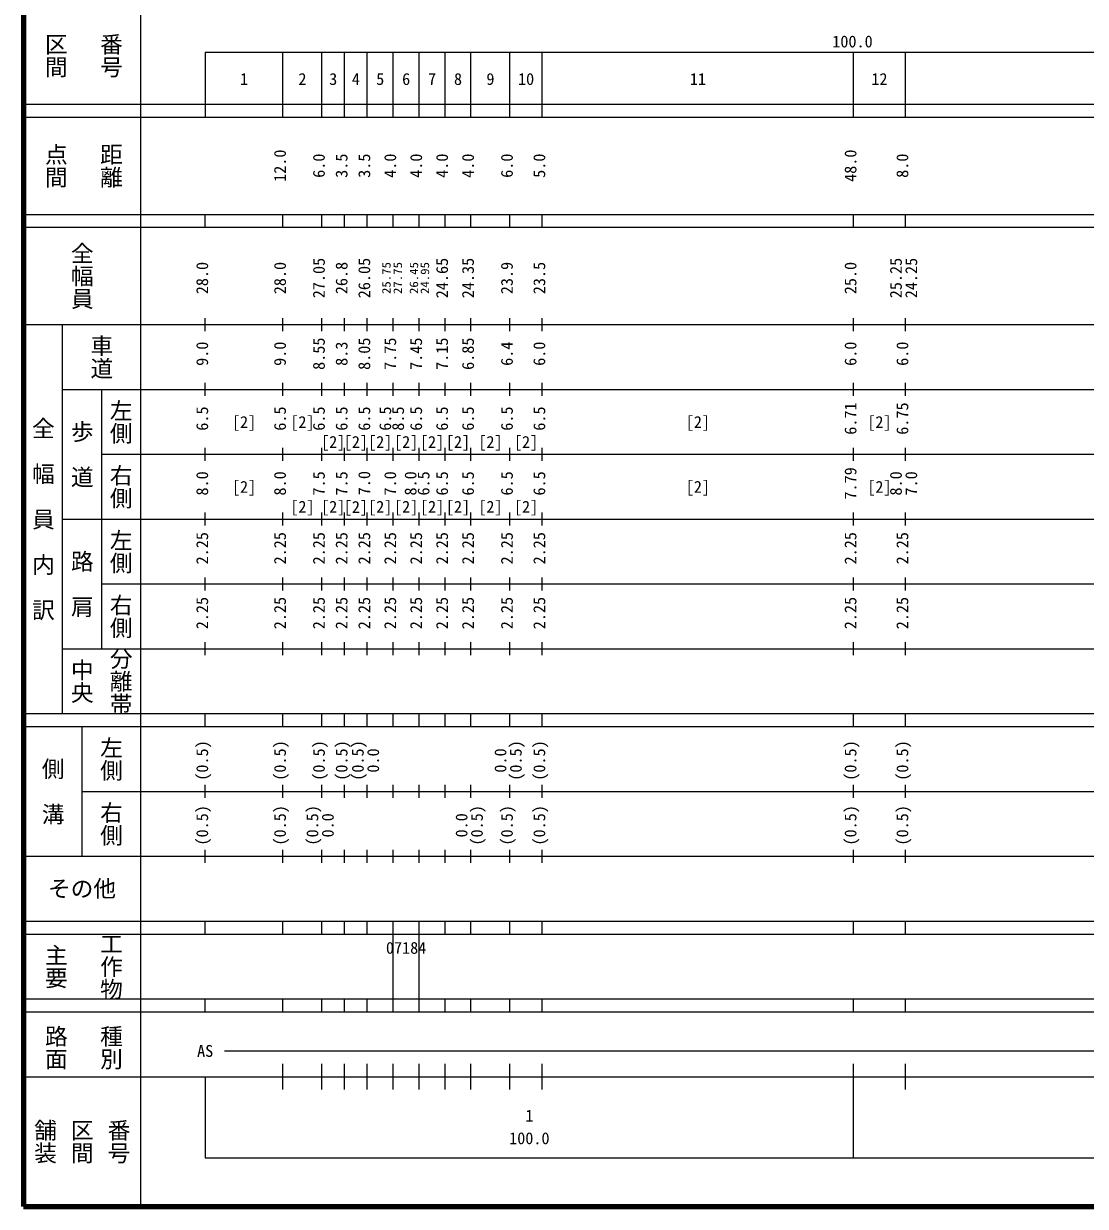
# Model space of a CAD drawing. Units: millimetres on the paper, enlarged 1000 times. Extents: x 40000 to 680000, y 20000 to 380000.
# Drawn here: x 40000 to 203764, y 20000 to 202409 of the extents above; entities that cross this region are included whole.
import ezdxf
from ezdxf.enums import TextEntityAlignment as Align

# ---------------------------------------------------------------- set-up
doc = ezdxf.new("R2010")
doc.units = ezdxf.units.MM
doc.header["$LTSCALE"] = 1000
doc.layers.add('M-TTL', color=2, linetype='Continuous', lineweight=140)
doc.layers.add('M-TTL-BAND', color=7, linetype='Continuous', lineweight=13)
doc.styles.add('@ＭＳ ゴシック', font='')
doc.styles.add('ＭＳ ゴシック', font='')
doc.styles.get('@ＭＳ ゴシック').set_extended_font_data('@MS Gothic')
doc.styles.get('ＭＳ ゴシック').set_extended_font_data('MS Gothic')

msp = doc.modelspace()

# ---------------------------------------------------------------- linework, layer by layer
at = {"layer": 'M-TTL'}
for p, q in [((40000, 380000), (40000, 20000)), ((40000, 20000), (680000, 20000))]:
    msp.add_line(p, q, dxfattribs=at)
at = {"layer": 'M-TTL-BAND'}
for p, q in [((58000, 370000), (58000, 20000)), ((68000, 198000), (579000, 198000)), ((68000, 198000), (68000, 188000)), ((80000, 188000), (80000, 198000)), ((86000, 188000), (86000, 198000)), ((89500, 188000), (89500, 198000)), ((93000, 188000), (93000, 198000)), ((97000, 188000), (97000, 198000)), ((101000, 188000), (101000, 198000)), ((105000, 188000), (105000, 198000)), ((109000, 188000), (109000, 198000)), ((115000, 188000), (115000, 198000)), ((120000, 188000), (120000, 198000)), ((168000, 188000), (168000, 198000)), ((176000, 188000), (176000, 198000)), ((40000, 190000), (579000, 190000)), ((40000, 188000), (579000, 188000)), ((40000, 173000), (579000, 173000)), ((68000, 171000), (68000, 173000)), ((80000, 171000), (80000, 173000)), ((86000, 171000), (86000, 173000)), ((89500, 171000), (89500, 173000)), ((93000, 171000), (93000, 173000)), ((97000, 171000), (97000, 173000)), ((101000, 171000), (101000, 173000)), ((105000, 171000), (105000, 173000)), ((109000, 171000), (109000, 173000)), ((115000, 171000), (115000, 173000)), ((120000, 171000), (120000, 173000)), ((168000, 171000), (168000, 173000)), ((176000, 171000), (176000, 173000)), ((40000, 171000), (579000, 171000)), ((68000, 155000), (68000, 157000)), ((80000, 155000), (80000, 157000)), ((86000, 155000), (86000, 157000)), ((89500, 155000), (89500, 157000)), ((93000, 155000), (93000, 157000)), ((97000, 155000), (97000, 157000)), ((101000, 155000), (101000, 157000)), ((105000, 155000), (105000, 157000)), ((109000, 155000), (109000, 157000)), ((115000, 155000), (115000, 157000)), ((120000, 155000), (120000, 157000)), ((168000, 155000), (168000, 157000)), ((176000, 155000), (176000, 157000)), ((40000, 156000), (579000, 156000)), ((46000, 96000), (46000, 156000)), ((46000, 146000), (579000, 146000)), ((52000, 146000), (52000, 106000)), ((68000, 145000), (68000, 147000)), ((80000, 145000), (80000, 147000)), ((86000, 145000), (86000, 147000)), ((89500, 145000), (89500, 147000)), ((93000, 145000), (93000, 147000)), ((97000, 145000), (97000, 147000)), ((101000, 145000), (101000, 147000)), ((105000, 145000), (105000, 147000)), ((109000, 145000), (109000, 147000)), ((115000, 145000), (115000, 147000)), ((120000, 145000), (120000, 147000)), ((168000, 145000), (168000, 147000)), ((176000, 145000), (176000, 147000)), ((68000, 135000), (68000, 137000)), ((80000, 135000), (80000, 137000)), ((86000, 135000), (86000, 137000)), ((89500, 135000), (89500, 137000)), ((93000, 135000), (93000, 137000)), ((97000, 135000), (97000, 137000)), ((101000, 135000), (101000, 137000)), ((105000, 135000), (105000, 137000)), ((109000, 135000), (109000, 137000)), ((115000, 135000), (115000, 137000)), ((120000, 135000), (120000, 137000)), ((168000, 135000), (168000, 137000)), ((176000, 135000), (176000, 137000)), ((52000, 136000), (579000, 136000)), ((46000, 126000), (579000, 126000)), ((68000, 125000), (68000, 127000)), ((80000, 125000), (80000, 127000)), ((86000, 125000), (86000, 127000)), ((89500, 125000), (89500, 127000)), ((93000, 125000), (93000, 127000)), ((97000, 125000), (97000, 127000)), ((101000, 125000), (101000, 127000)), ((105000, 125000), (105000, 127000)), ((109000, 125000), (109000, 127000)), ((115000, 125000), (115000, 127000)), ((120000, 125000), (120000, 127000)), ((168000, 125000), (168000, 127000)), ((176000, 125000), (176000, 127000)), ((68000, 115000), (68000, 117000)), ((80000, 115000), (80000, 117000)), ((86000, 115000), (86000, 117000)), ((89500, 115000), (89500, 117000)), ((93000, 115000), (93000, 117000)), ((97000, 115000), (97000, 117000)), ((101000, 115000), (101000, 117000)), ((105000, 115000), (105000, 117000)), ((109000, 115000), (109000, 117000)), ((115000, 115000), (115000, 117000)), ((120000, 115000), (120000, 117000)), ((168000, 115000), (168000, 117000)), ((176000, 115000), (176000, 117000)), ((52000, 116000), (579000, 116000)), ((46000, 106000), (579000, 106000)), ((68000, 105000), (68000, 107000)), ((80000, 105000), (80000, 107000)), ((86000, 105000), (86000, 107000)), ((89500, 105000), (89500, 107000)), ((93000, 105000), (93000, 107000)), ((97000, 105000), (97000, 107000)), ((101000, 105000), (101000, 107000)), ((105000, 105000), (105000, 107000)), ((109000, 105000), (109000, 107000)), ((115000, 105000), (115000, 107000)), ((120000, 105000), (120000, 107000)), ((168000, 105000), (168000, 107000)), ((176000, 105000), (176000, 107000)), ((40000, 96000), (579000, 96000)), ((68000, 94000), (68000, 96000)), ((80000, 94000), (80000, 96000)), ((86000, 94000), (86000, 96000)), ((89500, 94000), (89500, 96000)), ((93000, 94000), (93000, 96000)), ((97000, 94000), (97000, 96000)), ((101000, 94000), (101000, 96000)), ((105000, 94000), (105000, 96000)), ((109000, 94000), (109000, 96000)), ((115000, 94000), (115000, 96000)), ((120000, 94000), (120000, 96000)), ((168000, 94000), (168000, 96000)), ((176000, 94000), (176000, 96000)), ((40000, 94000), (579000, 94000)), ((49000, 94000), (49000, 74000)), ((49000, 84000), (579000, 84000)), ((68000, 83000), (68000, 85000)), ((80000, 83000), (80000, 85000)), ((86000, 83000), (86000, 85000)), ((89500, 83000), (89500, 85000)), ((93000, 83000), (93000, 85000)), ((97000, 83000), (97000, 85000)), ((101000, 83000), (101000, 85000)), ((105000, 83000), (105000, 85000)), ((109000, 83000), (109000, 85000)), ((115000, 83000), (115000, 85000)), ((120000, 83000), (120000, 85000)), ((168000, 83000), (168000, 85000)), ((176000, 83000), (176000, 85000)), ((68000, 73000), (68000, 75000)), ((80000, 73000), (80000, 75000)), ((86000, 73000), (86000, 75000)), ((89500, 73000), (89500, 75000)), ((93000, 73000), (93000, 75000)), ((97000, 73000), (97000, 75000)), ((101000, 73000), (101000, 75000)), ((105000, 73000), (105000, 75000)), ((109000, 73000), (109000, 75000)), ((115000, 73000), (115000, 75000)), ((120000, 73000), (120000, 75000)), ((168000, 73000), (168000, 75000)), ((176000, 73000), (176000, 75000)), ((40000, 74000), (579000, 74000)), ((40000, 64000), (579000, 64000)), ((68000, 62000), (68000, 64000)), ((80000, 62000), (80000, 64000)), ((86000, 62000), (86000, 64000)), ((89500, 62000), (89500, 64000)), ((93000, 62000), (93000, 64000)), ((97000, 62000), (97000, 64000)), ((101000, 62000), (101000, 64000)), ((105000, 62000), (105000, 64000)), ((109000, 62000), (109000, 64000)), ((115000, 62000), (115000, 64000)), ((120000, 62000), (120000, 64000)), ((168000, 62000), (168000, 64000)), ((176000, 62000), (176000, 64000)), ((40000, 62000), (579000, 62000)), ((97000, 52000), (97000, 62000)), ((101000, 52000), (101000, 62000)), ((40000, 52000), (579000, 52000)), ((68000, 50000), (68000, 52000)), ((80000, 50000), (80000, 52000)), ((86000, 50000), (86000, 52000)), ((89500, 50000), (89500, 52000)), ((93000, 50000), (93000, 52000)), ((97000, 50000), (97000, 52000)), ((101000, 50000), (101000, 52000)), ((105000, 50000), (105000, 52000)), ((109000, 50000), (109000, 52000)), ((115000, 50000), (115000, 52000)), ((120000, 50000), (120000, 52000)), ((168000, 50000), (168000, 52000)), ((176000, 50000), (176000, 52000)), ((40000, 50000), (579000, 50000)), ((71000, 44000), (357000, 44000)), ((80000, 38000), (80000, 42000)), ((86000, 38000), (86000, 42000)), ((89500, 38000), (89500, 42000)), ((93000, 38000), (93000, 42000)), ((97000, 38000), (97000, 42000)), ((101000, 38000), (101000, 42000)), ((105000, 38000), (105000, 42000)), ((109000, 38000), (109000, 42000)), ((115000, 38000), (115000, 42000)), ((120000, 38000), (120000, 42000)), ((168000, 27500), (168000, 42000)), ((176000, 38000), (176000, 42000)), ((40000, 40000), (579000, 40000)), ((68000, 40000), (68000, 27500)), ((68000, 27500), (579000, 27500))]:
    msp.add_line(p, q, dxfattribs=at)

# ---------------------------------------------------------------- texts
at = {"layer": 'M-TTL-BAND', "style": '@ＭＳ ゴシック'}
for s, p in [('番号', (53500, 197500)), ('区間', (45000, 197500)), ('点間', (45000, 180500)), ('距離', (53500, 180500)), ('全幅員', (49000, 163500)), ('車道', (52000, 151000)), ('左側', (55000, 141000)), ('全\u3000幅\u3000員\u3000内\u3000訳', (43000, 126000)), ('歩\u3000道', (49000, 136000)), ('右側', (55000, 131000)), ('左側', (55000, 121000)), ('路\u3000肩', (49000, 116000)), ('右側', (55000, 111000)), ('分離帯', (55000, 101000)), ('中央', (49000, 101000)), ('左側', (53500, 89000)), ('側\u3000溝', (44500, 84000)), ('右側', (53500, 79000)), ('主要', (45000, 57000)), ('工作物', (53500, 57000)), ('路面', (45000, 44500)), ('種別', (53500, 44500)), ('舗装', (43333, 30000)), ('区間', (49000, 30000)), ('番号', (54667, 30000))]:
    msp.add_text(s, height=2566, rotation=270, dxfattribs=at).set_placement(p, align=Align.MIDDLE_CENTER)
at = {"layer": 'M-TTL-BAND', "style": 'ＭＳ ゴシック'}
for s, p in [('100.0', (167844, 198195)), ('1', (74000, 192405)), ('2', (83000, 192405)), ('3', (87750, 192405)), ('4', (91250, 192405)), ('5', (95000, 192405)), ('6', (99000, 192405)), ('7', (103000, 192405)), ('8', (107000, 192405)), ('9', (112000, 192405)), ('10', (117500, 192405)), ('11', (144000, 192405)), ('12', (172000, 192405)), ('[2]', (74000, 139500)), ('[2]', (83000, 139500)), ('[2]', (144000, 139500)), ('[2]', (172000, 139500)), ('[2]', (87750, 136433)), ('[2]', (91250, 136433)), ('[2]', (95000, 136433)), ('[2]', (99000, 136433)), ('[2]', (103000, 136433)), ('[2]', (107000, 136433)), ('[2]', (112000, 136433)), ('[2]', (117500, 136433)), ('[2]', (74000, 129500)), ('[2]', (144000, 129500)), ('[2]', (172000, 129500)), ('[2]', (83000, 126433)), ('[2]', (87750, 126433)), ('[2]', (91250, 126407)), ('[2]', (95000, 126433)), ('[2]', (99000, 126433)), ('[2]', (103000, 126433)), ('[2]', (107000, 126433)), ('[2]', (112000, 126433)), ('[2]', (117500, 126433)), ('07184', (99000, 58405)), ('AS', (68000, 42500)), ('1', (118000, 32523)), ('100.0', (118000, 29033))]:
    msp.add_text(s, height=1833, dxfattribs=at).set_placement(p, align=Align.BOTTOM_CENTER)
for s, p in [('12.0', (81000, 180500)), ('48.0', (169000, 180500)), ('6.0', (87000, 180500)), ('3.5', (90500, 180500)), ('3.5', (94000, 180500)), ('4.0', (98000, 180500)), ('4.0', (102000, 180500)), ('4.0', (106000, 180500)), ('4.0', (110000, 180500)), ('6.0', (116000, 180500)), ('5.0', (121000, 180500)), ('8.0', (177000, 180500)), ('27.05', (87000, 163174)), ('26.05', (94000, 163174)), ('24.65', (106000, 163174)), ('24.35', (110000, 163174)), ('25.25', (176000, 163174)), ('24.25', (178370, 163174)), ('28.0', (69000, 163174)), ('28.0', (81000, 163174)), ('26.8', (90500, 163174)), ('23.9', (116000, 163174)), ('23.5', (121000, 163174)), ('25.0', (169000, 163174)), ('9.0', (69000, 151500)), ('9.0', (81000, 151500)), ('8.55', (87000, 151500)), ('8.05', (94000, 151500)), ('7.75', (98000, 151500)), ('7.45', (102000, 151500)), ('7.15', (106000, 151500)), ('6.85', (110000, 151500)), ('6.4', (116000, 151500)), ('6.0', (121000, 151500)), ('6.0', (169000, 151500)), ('6.0', (177000, 151500)), ('8.3', (90500, 151500)), ('6.5', (69000, 141500)), ('6.5', (81000, 141500)), ('6.5', (87000, 141500)), ('6.5', (90500, 141500)), ('6.5', (94000, 141500)), ('6.5', (97234, 141500)), ('8.5', (99217, 141500)), ('6.5', (102000, 141500)), ('6.5', (106000, 141500)), ('6.5', (110000, 141500)), ('6.5', (116000, 141500)), ('6.5', (121000, 141500)), ('6.71', (169000, 141500)), ('6.75', (177000, 141500)), ('8.0', (69000, 131500)), ('8.0', (81000, 131500)), ('7.5', (87000, 131500)), ('7.5', (90500, 131500)), ('7.0', (94000, 131541)), ('7.0', (98000, 131500)), ('8.0', (101137, 131500)), ('6.5', (103138, 131500)), ('6.5', (106000, 131500)), ('6.5', (110000, 131500)), ('6.5', (116000, 131500)), ('6.5', (121000, 131500)), ('7.79', (169000, 131500)), ('8.0', (176000, 131500)), ('7.0', (178370, 131500)), ('2.25', (69000, 121500)), ('2.25', (81000, 121500)), ('2.25', (87000, 121500)), ('2.25', (90500, 121500)), ('2.25', (94000, 121500)), ('2.25', (98000, 121500)), ('2.25', (102000, 121500)), ('2.25', (106000, 121500)), ('2.25', (110000, 121500)), ('2.25', (116000, 121500)), ('2.25', (121000, 121500)), ('2.25', (169000, 121500)), ('2.25', (177000, 121500)), ('2.25', (69000, 111500)), ('2.25', (81000, 111500)), ('2.25', (87000, 111500)), ('2.25', (90500, 111500)), ('2.25', (94000, 111500)), ('2.25', (98000, 111500)), ('2.25', (102000, 111500)), ('2.25', (106000, 111500)), ('2.25', (110000, 111500)), ('2.25', (116000, 111500)), ('2.25', (121000, 111500)), ('2.25', (169000, 111500)), ('2.25', (177000, 111500)), ('(0.5)', (69000, 88764)), ('(0.5)', (81000, 88764)), ('(0.5)', (87000, 88764)), ('(0.5)', (90500, 88764)), ('(0.5)', (93000, 88764)), ('(0.5)', (117370, 88764)), ('(0.5)', (121000, 88764)), ('(0.5)', (169000, 88764)), ('(0.5)', (177000, 88764)), ('0.0', (95370, 88764)), ('0.0', (115000, 88764)), ('(0.5)', (69000, 78764)), ('(0.5)', (81000, 78764)), ('(0.5)', (86000, 78764)), ('0.0', (88370, 78764)), ('0.0', (109000, 78764)), ('(0.5)', (111370, 78764)), ('(0.5)', (116000, 78764)), ('(0.5)', (121000, 78764)), ('(0.5)', (169000, 78764)), ('(0.5)', (177000, 78764))]:
    msp.add_text(s, height=1833, rotation=90, dxfattribs=at).set_placement(p, align=Align.BOTTOM_CENTER)
at = {"layer": 'M-TTL-BAND', "style": 'ＭＳ ゴシック', "width": 1.1}
for s, p in [('25.75', (97000, 163174)), ('27.75', (98754, 163174)), ('26.45', (101248, 163174)), ('24.95', (102941, 163174))]:
    msp.add_text(s, height=1320, rotation=90, dxfattribs=at).set_placement(p, align=Align.BOTTOM_CENTER)
at = {"layer": 'M-TTL-BAND', "style": 'ＭＳ ゴシック'}
msp.add_text('その他', height=2566, dxfattribs=at).set_placement((49000, 69000), align=Align.MIDDLE_CENTER)

doc.saveas('drawing.dxf')
